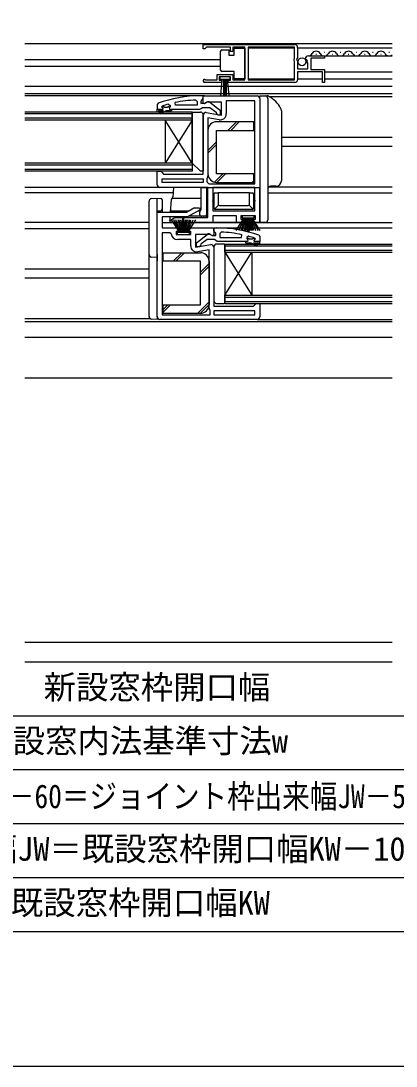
# Model space of a CAD drawing. Units: millimetres, scale not verified. Extents: x -525 to 525, y -783 to 778.
# Drawn here: x -62 to 77, y -782.8 to -395 of the extents above; entities that cross this region are included whole.
import ezdxf
from ezdxf.enums import TextEntityAlignment as Align

# ---------------------------------------------------------------- set-up
doc = ezdxf.new("R2010")
doc.units = ezdxf.units.MM
doc.header["$LTSCALE"] = 4
for name, color, linetype in [('0-2_YKK_11', 7, 'Continuous'), ('0-4_YKK_12', 2, 'Continuous'), ('0-5_YKK_13', 4, 'Continuous'), ('0-6_YKK_D', 6, 'Continuous'), ('0-7_YKK_ZWAK', 7, 'Continuous')]:
    doc.layers.add(name, color=color, linetype=linetype)
doc.styles.add('ＭＳ ゴシック', font='')
doc.styles.get('ＭＳ ゴシック').set_extended_font_data('MS Gothic')

msp = doc.modelspace()

# ---------------------------------------------------------------- linework, layer by layer
at = {"layer": '0-2_YKK_11'}
for p, q in [((5.497, -403.804), (39.497, -403.804)), ((7.897, -455.4), (24.697, -455.4)), ((25.497, -505.8), (-10.503, -505.8))]:
    msp.add_line(p, q, dxfattribs=at)
for points in [[(6.401, -416.834), (6.595, -416.904), (10.697, -416.904), (10.697, -414.904), (16.497, -414.904), (16.497, -416.904), (20.994, -416.904), (20.994, -404.704), (16.497, -404.704), (16.497, -406.304), (15.697, -406.304), (15.697, -404.704), (6.797, -404.704), (6.497, -405.004), (6.197, -405.304), (5.497, -405.304), (5.497, -403.804)], [(40.497, -404.804), (40.497, -408.636), (40.044, -409.176), (40.197, -409.504), (40.497, -409.804), (40.497, -412.804), (44.297, -412.804), (44.297, -410.604), (43.68, -410.604), (43.573, -410.346), (44.138, -409.78), (43.868, -409.312), (43.549, -409.398), (43.298, -409.186)], [(44.592, -408.004), (50.497, -408.004), (50.497, -408.804), (45.397, -408.804), (45.397, -413.004), (50.497, -413.004), (50.497, -417.804), (49.697, -417.804), (49.697, -413.904), (40.497, -413.904), (40.497, -416.804)], [(39.497, -417.804), (14.797, -417.804), (14.797, -417.004), (15.697, -417.004), (15.697, -415.704), (11.497, -415.704), (11.497, -417.004), (12.397, -417.004), (12.397, -417.804), (6.047, -417.804)], [(-11.173, -425.551), (-11.503, -426.021), (-11.503, -427.8), (-9.603, -427.8)], [(26.497, -423.8), (26.497, -469.8), (23.697, -469.8), (23.697, -468.5), (24.897, -468.5), (24.897, -467.3), (19.497, -467.3), (19.497, -468.5), (20.697, -468.5), (20.697, -469.8), (17.897, -469.8), (17.897, -467.3), (9.097, -467.3), (9.097, -469.8), (-6.57, -469.8), (-6.77, -469.05), (-4.951, -468), (7.297, -468), (7.297, -456.8), (-10.503, -456.8)], [(-7.335, -425.888), (-6.703, -426.37), (-6.703, -426.725), (-7.078, -427.209), (-7.003, -427.8), (-6.203, -427.8)], [(-6.203, -427.8), (4.343, -427.8), (4.82, -427.45), (5.297, -427.1), (7.997, -427.1), (10.3, -428.893), (10.497, -429.296), (10.997, -429.8), (11.997, -429.8), (11.997, -428.324), (8.015, -425.213)], [(3.297, -426.3), (-4.774, -426.3), (-4.877, -425.311)], [(2.774, -424.346), (3.297, -424.845), (3.297, -426.3)], [(6.598, -425.4), (6.198, -425.6), (4.797, -425.6), (4.797, -424.8), (5.147, -424.323), (5.497, -423.846), (5.497, -422.8), (4.497, -422.8)], [(6.671, -429.015), (12.297, -430.007), (12.297, -425.2), (6.941, -425.2), (6.012, -425.78), (5.497, -425.494), (5.497, -422.8), (9.997, -422.8), (25.497, -422.8)], [(24.697, -455.4), (24.697, -424.6), (14.097, -424.6), (14.097, -429.411)], [(-9.603, -427.2), (-9.903, -426.9), (-9.903, -426.892), (-9.833, -426.7), (-8.997, -426.7), (-8.699, -426.962), (-7.707, -426.962), (-7.409, -426.7), (-6.703, -426.7), (-6.703, -426.725), (-7.078, -427.209), (-7.003, -427.8), (-6.203, -427.8), (-6.203, -428.3), (-8.203, -428.3), (-10.428, -429.585), (-10.678, -429.152), (-9.203, -428.3), (-11.003, -428.3), (-11.003, -428.8), (-11.503, -428.8), (-11.503, -427.8), (-9.603, -427.8)], [(-11.503, -455.8), (-11.503, -450.8), (-10.203, -450.8), (-9.703, -451.3), (-9.203, -451.8), (5.497, -451.8), (5.497, -430)], [(-9.603, -427.2), (-9.903, -426.9), (-9.903, -426.892), (-9.833, -426.7), (-9.698, -426.608)], [(11.398, -431.676), (7.297, -430.953), (7.297, -452.6)], [(7.03, -453.28), (6.897, -453.62), (6.897, -454.4)], [(-11.503, -504.8), (-11.503, -465.9), (-0.708, -465.9), (2.063, -464.3), (4.181, -464.3), (4.379, -465.041), (-0.226, -467.7), (-9.703, -467.7), (-9.703, -471.8), (-3.303, -471.8), (-3.303, -473.1), (-4.503, -473.1), (-4.503, -474.3), (0.897, -474.3), (0.897, -473.1), (-0.303, -473.1), (-0.303, -471.8), (9.497, -471.8), (9.497, -474.423), (8.921, -474.742), (8.053, -474.2), (2.697, -474.2), (2.697, -479.007), (8.323, -478.015)], [(8.396, -474.4), (8.796, -474.6), (10.197, -474.6), (10.197, -473.8), (9.847, -473.323), (9.497, -472.846), (9.497, -471.8), (10.497, -471.8)], [(-9.703, -473.6), (-9.703, -504), (8.097, -504), (8.097, -502.62), (7.964, -502.28)], [(-6.29, -474.046), (-6.787, -473.6), (-9.703, -473.6)], [(0.897, -478.411), (0.897, -476.1), (-4.003, -476.1)], [(21.197, -476.8), (10.651, -476.8), (10.174, -476.45), (9.697, -476.1), (6.997, -476.1), (4.694, -477.893), (4.497, -478.296), (3.997, -478.8), (2.997, -478.8), (2.997, -477.324), (6.979, -474.213)], [(12.22, -473.346), (11.697, -473.845), (11.697, -475.3)], [(11.697, -475.3), (19.768, -475.3), (19.871, -474.311)], [(22.329, -474.888), (21.697, -475.37), (21.697, -475.725), (22.072, -476.209), (21.997, -476.8), (21.197, -476.8)], [(24.597, -476.2), (24.897, -475.9), (24.897, -475.892), (24.827, -475.7), (23.991, -475.7), (23.693, -475.962), (22.701, -475.962), (22.403, -475.7), (21.697, -475.7), (21.697, -475.725), (22.072, -476.209), (21.997, -476.8), (21.197, -476.8), (21.197, -477.3), (23.197, -477.3), (25.422, -478.585), (25.672, -478.152), (24.197, -477.3), (25.997, -477.3), (25.997, -477.8), (26.497, -477.8), (26.497, -476.8), (24.597, -476.8)], [(26.167, -474.551), (26.497, -475.021), (26.497, -476.8), (24.597, -476.8)], [(24.597, -476.2), (24.897, -475.9), (24.897, -475.892), (24.827, -475.7), (24.692, -475.608)], [(7.697, -501.6), (7.697, -479.953), (3.596, -480.676)], [(9.497, -479), (9.497, -500.8), (24.197, -500.8), (24.697, -500.3), (25.197, -499.8), (26.497, -499.8), (26.497, -504.8)]]:
    msp.add_lwpolyline(points, dxfattribs=at)
for points in [[(22.194, -416.904), (39.397, -416.904), (39.397, -409.904), (39.197, -409.704), (39.197, -409.104), (39.397, -408.904), (39.397, -404.704), (22.194, -404.704)], [(5.497, -455), (-9.703, -455), (-9.703, -453.6), (5.497, -453.6)], [(24.697, -456.8), (9.097, -456.8), (9.097, -465.5), (24.697, -465.5)], [(24.697, -502.6), (9.497, -502.6), (9.497, -504), (24.697, -504)]]:
    msp.add_lwpolyline(points, close=True, dxfattribs=at)
for centre, radius, start, end in [((39.497, -404.804), 1, 0.00001, 89.99999), ((44.592, -409.304), 1.3, 89.99998, 174.7841), ((6.047, -417.254), 0.55, 49.88063, 270.00002), ((39.497, -416.804), 1, 270.00001, 359.99999), ((4.497, -468.8), 46, 90, 109.91705), ((4.447, -468.8), 44.5, 105.35294, 108.53383), ((4.86, -471.713), 47.413, 92.52155, 101.85079), ((7.398, -426), 1, 51.91327, 143.1301), ((25.497, -423.8), 1, 0.00001, 89.99999), ((-9.603, -427.5), 0.3, 269.99999, 90.00001), ((-9.603, -427.5), 0.3, 269.99999, 90.00001), ((6.497, -430), 1, 80.00002, 180), ((11.797, -429.411), 2.3, 260.00001, 359.99999), ((6.297, -452.6), 1, 317.16655, 359.99996), ((-10.503, -455.8), 1, 180.00001, 269.99999), ((7.897, -454.4), 1, 180.00001, 269.99999), ((10.497, -517.8), 46, 70.08295, 90), ((-4.003, -473.8), 2.3, 186.15065, 269.99999), ((7.596, -475), 1, 36.8699, 128.08673), ((10.134, -520.713), 47.413, 78.14921, 87.47845), ((10.547, -517.8), 44.5, 71.46617, 74.64706), ((24.597, -476.5), 0.3, 89.99999, 270.00001), ((24.597, -476.5), 0.3, 89.99999, 270.00001), ((3.197, -478.411), 2.3, 180.00002, 280.00001), ((8.497, -479), 1, 0.00002, 100.00001), ((8.697, -501.6), 1, 180.00004, 222.83345), ((-10.503, -504.8), 1, 180.00001, 269.99999), ((25.497, -504.8), 1, 270.00001, 359.99999)]:
    msp.add_arc(centre, radius, start, end, dxfattribs=at)
at = {"layer": '0-4_YKK_12'}
for p, q in [((75.497, -403.5), (-60.503, -403.5)), ((22.194, -405.004), (39.397, -405.004)), ((40.497, -405.005), (75.497, -405.005)), ((50.502, -406.746), (50.302, -406.746)), ((56.502, -406.746), (56.302, -406.746)), ((62.502, -406.746), (62.302, -406.746)), ((68.502, -406.746), (68.302, -406.746)), ((74.502, -406.746), (74.302, -406.746)), ((11.994, -409.5), (-60.503, -409.5)), ((47.502, -407.506), (47.302, -407.506)), ((50.125, -408.005), (75.497, -408.005)), ((53.502, -407.506), (53.302, -407.506)), ((59.502, -407.506), (59.302, -407.506)), ((65.502, -407.506), (65.302, -407.506)), ((71.502, -407.506), (71.302, -407.506)), ((11.994, -411.9), (-60.503, -411.9)), ((50.497, -413.905), (75.497, -413.905)), ((22.194, -416.504), (39.397, -416.504)), ((40.497, -416.504), (49.697, -416.504)), ((50.497, -416.505), (75.497, -416.505)), ((-60.503, -419.2), (75.497, -419.2)), ((75.497, -422), (-60.503, -422)), ((5.997, -422.8), (-60.503, -422.8)), ((26.497, -423.1), (26.211, -423.1)), ((30.037, -423.1), (75.497, -423.1)), ((1.497, -428.8), (-60.503, -428.8)), ((1.497, -429.5), (-60.503, -429.5)), ((1.497, -428.8), (1.497, -431.8)), ((1.497, -431.1), (-60.503, -431.1)), ((1.497, -431.8), (-60.503, -431.8)), ((-8.503, -431.8), (-8.503, -447.8)), ((1.497, -431.8), (-8.503, -447.8)), ((1.497, -447.8), (-8.503, -431.8)), ((1.497, -431.8), (1.497, -447.8)), ((34.497, -438.1), (75.497, -438.1)), ((34.497, -441.5), (75.497, -441.5)), ((1.497, -447.8), (-60.503, -447.8)), ((1.497, -448.5), (-60.503, -448.5)), ((1.497, -447.8), (1.497, -450.8)), ((1.497, -450.1), (-60.503, -450.1)), ((1.497, -450.8), (-60.503, -450.8)), ((-10.503, -456.8), (-60.503, -456.8)), ((29.897, -456.5), (75.497, -456.5)), ((-5.634, -458.8), (-60.503, -458.8)), ((29.497, -458.8), (75.497, -458.8)), ((-14.503, -469.8), (-60.503, -469.8)), ((-14.503, -472.1), (-60.503, -472.1)), ((-9.703, -469.8), (-6.203, -469.8)), ((8.597, -469.8), (18.397, -469.8)), ((8.997, -471.8), (75.497, -471.8)), ((20.197, -469.8), (24.197, -469.8)), ((25.997, -469.8), (75.497, -469.8)), ((13.497, -480.8), (13.497, -477.8)), ((13.497, -477.8), (75.497, -477.8)), ((13.497, -478.5), (75.497, -478.5)), ((13.497, -480.1), (75.497, -480.1)), ((13.497, -480.8), (13.497, -496.8)), ((13.497, -480.8), (23.497, -496.8)), ((13.497, -496.8), (23.497, -480.8)), ((13.497, -480.8), (75.497, -480.8)), ((23.497, -480.8), (23.497, -496.8)), ((-14.503, -487.1), (-60.503, -487.1)), ((-14.503, -490.5), (-60.503, -490.5)), ((13.497, -499.8), (13.497, -496.8)), ((13.497, -496.8), (75.497, -496.8)), ((13.497, -497.5), (75.497, -497.5)), ((13.497, -499.1), (75.497, -499.1)), ((13.497, -499.8), (75.497, -499.8)), ((-14.217, -505.5), (-60.503, -505.5)), ((75.497, -506.6), (-60.503, -506.6)), ((-11.503, -505.5), (-11.217, -505.5)), ((25.497, -505.8), (75.497, -505.8)), ((75.497, -512.5), (-60.503, -512.5)), ((75.497, -527.5), (-60.503, -527.5)), ((-60.503, -625.5), (75.497, -625.5)), ((-60.503, -632.8), (75.497, -632.8))]:
    msp.add_line(p, q, dxfattribs=at)
for centre, start, end in [((44.402, -406.288), 276.37751, 330.79751), ((47.402, -407.965), 29.20259, 150.79751), ((50.402, -406.288), 209.20259, 330.79751), ((53.402, -407.965), 29.20259, 150.79751), ((56.402, -406.288), 209.20259, 330.79751), ((59.402, -407.965), 29.20259, 150.79751), ((62.402, -406.288), 209.20259, 330.79751), ((65.402, -407.965), 29.20259, 150.79751), ((68.402, -406.288), 209.20259, 330.79751), ((71.402, -407.965), 29.20259, 150.79751), ((74.402, -406.288), 209.20259, 309.60387)]:
    msp.add_arc(centre, 1.718, start, end, dxfattribs=at)
at = {"layer": '0-5_YKK_13'}
for p, q in [((12.494, -405.754), (14.994, -405.754)), ((14.994, -405.754), (14.994, -407.754)), ((14.994, -407.754), (16.994, -407.754)), ((11.994, -413.254), (11.994, -412.754)), ((16.994, -413.754), (12.494, -413.754)), ((12.061, -422.681), (12.597, -416.554)), ((13.097, -416.554), (13.097, -422.704)), ((13.597, -416.554), (13.597, -422.704)), ((14.097, -416.554), (14.097, -422.704)), ((15.133, -422.681), (14.597, -416.554)), ((26.497, -422.8), (28.497, -422.8)), ((26.497, -423.8), (26.497, -422.8)), ((26.497, -423.8), (26.497, -468.8)), ((28.497, -422.8), (29.29, -422.8)), ((29.497, -423.8), (29.497, -468.8)), ((1.497, -428.8), (4.497, -428.8)), ((1.497, -447.8), (1.497, -428.8)), ((34.497, -428.306), (34.497, -454.3)), ((14.721, -435.6), (17.921, -432.4)), ((15.721, -435.6), (18.921, -432.4)), ((7.297, -435.6), (7.297, -451.7)), ((7.297, -443.024), (10.497, -439.824)), ((7.297, -444.024), (10.497, -440.824)), ((4.497, -450.8), (1.497, -447.8)), ((9.672, -454.792), (12.764, -451.7)), ((10.564, -454.9), (13.764, -451.7)), ((-5.499, -456.8), (-5.734, -460.275)), ((4.725, -465.004), (4.797, -456.8)), ((4.797, -456.8), (5.297, -456.8)), ((5.297, -456.8), (6.297, -456.8)), ((6.297, -456.8), (6.797, -456.8)), ((6.797, -456.8), (6.797, -467)), ((6.797, -456.8), (26.497, -456.8)), ((10.497, -454.9), (24.297, -454.9)), ((23.706, -454.9), (24.297, -454.309)), ((26.497, -469.3), (26.497, -456.8)), ((32.497, -456.3), (30.497, -456.3)), ((-13.564, -460.926), (-11.503, -460.8)), ((-11.503, -462.297), (-11.503, -460.8)), ((-11.503, -460.8), (-10.173, -460.881)), ((-6.556, -465.9), (-6.273, -461.269)), ((-5.774, -460.8), (4.378, -460.8)), ((-5.734, -460.275), (-5.734, -460.275)), ((4.378, -460.8), (4.762, -460.8)), ((7.297, -459.8), (6.797, -459.8)), ((11.097, -458.8), (11.097, -463)), ((22.697, -458.8), (11.097, -458.8)), ((22.697, -463), (22.697, -458.8)), ((22.697, -458.8), (23.697, -458.8)), ((24.197, -459.3), (24.197, -464.5)), ((-14.503, -462.423), (-14.503, -461.924)), ((-14.503, -481.476), (-14.503, -462.423)), ((-11.503, -465.6), (-11.503, -462.297)), ((-9.703, -464.6), (-9.703, -465.9)), ((6.797, -463.8), (7.297, -463.8)), ((9.743, -464.854), (11.097, -463.5)), ((23.697, -465), (10.097, -465)), ((11.597, -463.5), (22.197, -463.5)), ((24.051, -464.854), (22.551, -463.354)), ((-11.503, -471.5), (-11.503, -465.6)), ((-10.732, -465.6), (-11.503, -465.6)), ((-10.203, -465.9), (-10.203, -465.6)), ((-6.275, -468.8), (-3.303, -473.5)), ((-6.061, -465.5), (-0.015, -465.5)), ((-3.103, -473.5), (-5.361, -468.8)), ((-2.903, -473.5), (-4.567, -468.8)), ((-3.892, -468.8), (-2.703, -473.5)), ((-2.503, -473.5), (-3.335, -468.8)), ((-2.897, -468.8), (-2.303, -473.5)), ((-2.103, -473.5), (-2.578, -468.8)), ((-2.003, -473.5), (-2.003, -468.3)), ((-1.603, -473.5), (-1.603, -468.3)), ((-1.503, -473.5), (-1.028, -468.8)), ((-0.709, -468.8), (-1.303, -473.5)), ((-1.103, -473.5), (-0.271, -468.8)), ((0.286, -468.8), (-0.903, -473.5)), ((-0.703, -473.5), (0.961, -468.8)), ((-0.503, -473.5), (1.755, -468.8)), ((2.669, -468.8), (-0.303, -473.5)), ((4.385, -467.5), (0.12, -467.5)), ((3.585, -465.5), (4.225, -465.5)), ((4.297, -467), (4.297, -466)), ((6.297, -467.5), (4.385, -467.5)), ((6.797, -467), (6.797, -468)), ((17.725, -472.8), (20.697, -468.1)), ((20.897, -468.1), (18.639, -472.8)), ((21.097, -468.1), (19.433, -472.8)), ((24.447, -467.3), (19.997, -467.3)), ((24.397, -467.3), (19.997, -467.3)), ((20.697, -468.5), (19.997, -468.5)), ((20.108, -472.8), (21.297, -468.1)), ((21.497, -468.1), (20.665, -472.8)), ((20.697, -469.3), (20.697, -468.5)), ((21.103, -472.8), (21.697, -468.1)), ((21.897, -468.1), (21.422, -472.8)), ((21.997, -468.1), (21.997, -473.3)), ((22.397, -468.1), (22.397, -473.3)), ((22.497, -468.1), (22.972, -472.8)), ((23.291, -472.8), (22.697, -468.1)), ((22.897, -468.1), (23.729, -472.8)), ((24.286, -472.8), (23.097, -468.1)), ((23.297, -468.1), (24.961, -472.8)), ((23.497, -468.1), (25.755, -472.8)), ((26.669, -472.8), (23.697, -468.1)), ((23.697, -468.5), (23.697, -469.3)), ((24.397, -468.5), (23.697, -468.5)), ((-11.503, -481.602), (-11.503, -471.5)), ((-6.141, -469.8), (3.797, -469.8)), ((3.797, -469.8), (6.797, -469.8)), ((6.797, -469.8), (8.474, -469.8)), ((8.474, -469.8), (9.472, -469.8)), ((17.522, -469.8), (9.472, -469.8)), ((17.522, -469.8), (18.52, -469.8)), ((18.52, -469.8), (18.997, -469.8)), ((20.197, -469.8), (18.997, -469.8)), ((20.197, -469.8), (24.197, -469.8)), ((25.397, -469.8), (24.197, -469.8)), ((25.397, -469.8), (25.997, -469.8)), ((-4.053, -474.3), (0.447, -474.3)), ((9.497, -478.8), (9.497, -498.8)), ((13.197, -477.8), (10.497, -477.8)), ((13.497, -478.1), (13.497, -499.5)), ((-14.503, -481.676), (-14.503, -481.476)), ((-14.503, -483.872), (-14.503, -481.676)), ((-14.503, -504.476), (-14.503, -483.872)), ((-11.503, -482.8), (-13.564, -482.674)), ((-11.503, -481.602), (-11.503, -482.8)), ((-11.503, -482.8), (-11.503, -483.998)), ((-11.503, -504.602), (-11.503, -483.998)), ((-5.594, -484.2), (-2.394, -481)), ((-4.594, -484.2), (-1.394, -481)), ((7.697, -484.2), (7.697, -500.3)), ((4.497, -488.251), (7.697, -485.051)), ((4.497, -489.251), (7.697, -486.051)), ((3.39, -503.5), (7.697, -499.193)), ((4.39, -503.5), (7.697, -500.193)), ((10.497, -499.8), (13.197, -499.8)), ((-9.303, -502.051), (-7.552, -500.3)), ((-9.303, -503.051), (-6.552, -500.3)), ((4.497, -503.5), (-9.303, -503.5)), ((-14.503, -504.676), (-14.503, -504.476)), ((-11.503, -505.8), (-13.564, -505.674)), ((-11.503, -504.602), (-11.503, -505.8))]:
    msp.add_line(p, q, dxfattribs=at)
for points in [[(11.994, -412.754), (11.994, -406.754), (11.994, -406.254)], [(16.994, -407.754), (16.994, -405.054), (20.994, -405.054), (20.994, -416.454)], [(20.994, -416.454), (16.994, -416.454), (16.994, -413.754)], [(5.497, -429.8), (5.497, -450.8), (4.497, -450.8)], [(24.297, -454.9), (24.297, -451.7), (10.497, -451.7), (10.497, -435.6), (24.297, -435.6), (24.297, -432.4), (10.497, -432.4)], [(4.797, -456.8), (-4.998, -456.8), (-5.499, -456.8)], [(-9.703, -461.38), (-9.703, -462.379), (-9.703, -464.6)], [(9.597, -464.5), (9.597, -458.8), (11.097, -458.8)], [(-9.703, -464.6), (-9.703, -464.6), (-10.203, -465.6), (-10.732, -465.6)], [(-6.655, -469.086), (-6.703, -468.3), (-6.666, -467.7)], [(19.947, -467.3), (19.947, -468.1), (24.447, -468.1), (24.447, -467.3)], [(28.497, -469.8), (26.497, -469.8), (26.497, -468.8)], [(0.447, -474.3), (0.447, -473.5), (-4.053, -473.5), (-4.053, -474.3)], [(-9.303, -503.5), (-9.303, -500.3), (4.497, -500.3), (4.497, -484.2), (-9.303, -484.2), (-9.303, -481), (4.497, -481)]]:
    msp.add_lwpolyline(points, dxfattribs=at)
msp.add_lwpolyline([(11.697, -416.554), (15.497, -416.554), (15.497, -415.704), (11.697, -415.704)], close=True, dxfattribs=at)
msp.add_circle((42.147, -410.154), 1.45, dxfattribs=at)
for centre, radius, start, end in [((12.494, -406.254), 0.5, 90, 179.99999), ((12.494, -413.254), 0.5, 180.00005, 270), ((28.497, -423.8), 1, 0, 90), ((29.29, -423.8), 1, 52.82412, 89.99846), ((30.497, -422.206), 1, 232.85877, 240.11202), ((24.259, -433.038), 11.5, 29.87126, 60.06405), ((4.497, -429.8), 1, 0, 90), ((32.497, -428.306), 2, 0, 29.87126), ((10.497, -435.6), 3.2, 90, 180), ((10.497, -451.7), 3.2, 180, 270), ((30.497, -457.3), 1, 90, 180), ((32.497, -454.3), 2, 270, 0), ((-13.503, -461.924), 1, 93.5, 180), ((-10.203, -461.38), 0.5, 0, 86.5), ((-5.774, -461.3), 0.5, 90, 176.5), ((-6.767, -460.207), 1.033, 322.56394, 356.24819), ((9.597, -461.8), 0.6, 90, 270), ((23.697, -459.3), 0.5, 0, 90), ((24.197, -461.8), 0.6, 270, 90), ((4.225, -465), 0.5, 270, 359.5), ((10.097, -464.5), 0.5, 180, 270), ((11.597, -463), 0.5, 180, 270), ((22.197, -463), 0.5, 270, 0), ((23.697, -464.5), 0.5, 270, 0), ((-6.061, -466), 0.5, 90, 168.46304), ((5.297, -467.5), 0.6, 180, 0), ((6.297, -467), 0.5, 270, 0), ((28.497, -468.8), 1, 270, 0), ((20.197, -469.3), 0.5, 270, 0), ((24.197, -469.3), 0.5, 180, 270), ((25.997, -469.3), 0.5, 270, 0), ((10.497, -478.8), 1, 90, 180), ((13.197, -478.1), 0.3, 0, 90), ((-13.503, -481.676), 1, 180, 266.5), ((4.497, -484.2), 3.2, 360, 90), ((10.497, -498.8), 1, 180, 270), ((13.197, -499.5), 0.3, 270, 0), ((4.497, -500.3), 3.2, 270, 0), ((-13.503, -504.676), 1, 180, 266.5)]:
    msp.add_arc(centre, radius, start, end, dxfattribs=at)
for centre, start_param, end_param in [((4.385, -466), 3.1415927, 4.712389), ((4.385, -467), 4.712389, 6.2831853)]:
    msp.add_ellipse(centre, major_axis=(0, -0.5), ratio=0.176175, start_param=start_param, end_param=end_param, dxfattribs=at)
at = {"layer": '0-6_YKK_D'}
for p, q in [((-161.503, -652.8), (176.497, -652.8)), ((-172.003, -672.8), (186.997, -672.8)), ((-202.003, -692.8), (216.997, -692.8)), ((-227.003, -712.8), (241.997, -712.8)), ((-232.003, -732.8), (246.997, -732.8))]:
    msp.add_line(p, q, dxfattribs=at)
at = {"layer": '0-7_YKK_ZWAK'}
msp.add_lwpolyline([(-525, -782.8), (525, -782.8), (525, 747.2)], dxfattribs=at)

# ---------------------------------------------------------------- texts
at = {"layer": '0-6_YKK_D', "style": 'ＭＳ ゴシック'}
for s, p in [('新設窓枠開口幅', (-53.594, -649.232)), ('新設窓内法基準寸法w', (-77.048, -669.164)), ('ジョイント枠出来幅JW＝既設窓枠開口幅KW－10', (-171.412, -709.232)), ('既設窓枠開口幅KW', (-65.73, -729.232))]:
    msp.add_text(s, height=8.798, dxfattribs=at).set_placement(p, align=Align.BOTTOM_LEFT)
at = {"layer": '0-6_YKK_D', "style": 'ＭＳ ゴシック', "width": 0.85}
msp.add_text('新設窓W＝既設窓枠開口幅KW－60＝ジョイント枠出来幅JW－50', height=8.798, dxfattribs=at).set_placement((-194.648, -689.732), align=Align.BOTTOM_LEFT)

doc.saveas('drawing.dxf')
